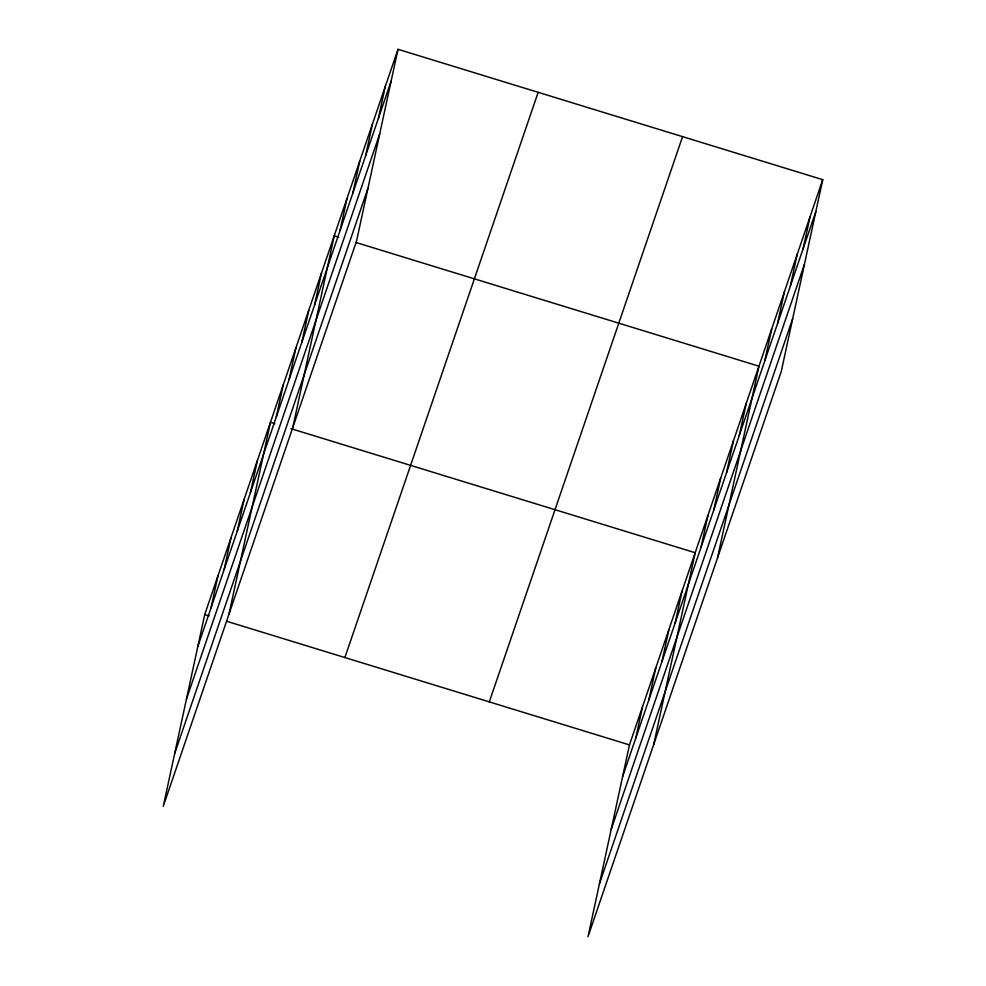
<?xml version="1.0" encoding="UTF-8"?>
<svg xmlns="http://www.w3.org/2000/svg" width="986" height="986" viewBox="0 0 986 986"><rect width="100%" height="100%" fill="white"/><g stroke="black" fill="none" stroke-linecap="round" stroke-linejoin="round"><path stroke-width="1.48" d="M397.999 49.3L204.731 614.537L163.269 806.326L356.538 241.089L397.999 49.3L822.731 179.674L781.269 371.463L588.001 936.7L629.462 744.911L822.731 179.674M210.992 607.955L217.881 576.095M224.13 569.514L231.02 537.666M237.281 531.084L244.158 499.224M250.419 492.643L257.309 460.795M228.986 614.142L270.447 422.353L274.823 423.697M276.314 416.905L283.204 385.045M289.071 379.598L295.96 347.738M301.827 342.29L308.717 310.442M314.583 304.982L321.473 273.134M292.756 427.616L334.229 235.827L338.605 237.17M340.096 230.379L346.986 198.519M352.852 193.071L359.742 161.211M365.609 155.763L372.498 123.916M378.365 118.456L385.243 86.608M635.723 738.329L642.601 706.469M648.862 699.887L655.752 668.04M662 661.458L668.89 629.598M675.139 623.016L682.029 591.169M653.706 744.516L695.179 552.727L290.882 428.627M701.046 547.279L707.936 515.419M713.802 509.972L720.68 478.124M726.559 472.664L733.436 440.816M739.315 435.356L746.192 403.508M717.488 557.99L758.949 366.2L356.131 242.544M764.816 360.753L771.705 328.893M777.572 323.445L784.462 291.585M790.328 286.137L797.218 254.289M803.085 248.829L809.974 216.982M197.853 646.385L391.122 81.16M186.44 699.173L379.709 133.936M174.682 753.55L367.951 188.314M344.89 657.551L538.159 92.327M489.302 701.884L682.571 136.647M622.573 776.758L815.841 211.534M611.16 829.546L804.428 264.31M599.402 883.924L792.67 318.688M204.731 614.537L209.118 615.88M226.632 621.254L629.462 744.911"/></g></svg>
